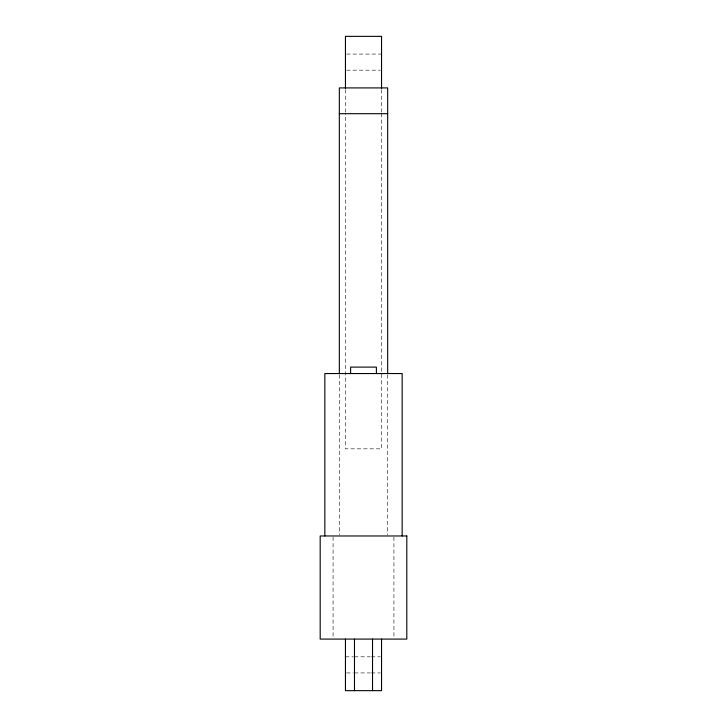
<?xml version="1.0" encoding="UTF-8"?>
<svg xmlns="http://www.w3.org/2000/svg" width="727" height="727" viewBox="0 0 727 727"><rect width="100%" height="100%" fill="white"/><g stroke="black" fill="none" stroke-linecap="round" stroke-linejoin="round"><path stroke-width="0.55" stroke-dasharray="3.63 2.73" d="M346.579 54.071L381.548 54.071M346.579 70.183L380.421 70.183M345.452 656.817L353.349 656.817M354.476 656.817L370.27 656.817M371.397 656.817L380.421 656.817M346.579 672.929L353.349 672.929M354.476 672.929L370.27 672.929M371.397 672.929L380.421 672.929M393.925 537.099L393.925 637.961M387.673 374.778L387.673 534.836M381.548 89.612L381.548 112.276M381.548 113.403L381.548 448.832L345.452 448.832L345.452 113.403M345.452 89.612L345.452 112.276M339.327 374.778L339.327 534.836M333.075 537.099L333.075 637.961"/><path stroke-width="1.09" d="M339.327 113.694L387.673 113.694M402.167 535.972L402.167 373.551L324.833 373.551L324.833 535.972M387.673 373.642L387.673 87.912L339.327 87.912L339.327 373.642M381.548 88.476L381.548 36.35L345.452 36.35L345.452 88.476M381.548 639.088L381.548 690.65L345.452 690.65L345.452 639.088M376.386 373.551L376.386 367.108L350.614 367.108L350.614 373.551M372.524 639.088L372.524 690.65M354.476 639.088L354.476 690.65M406.811 535.972L320.189 535.972L320.189 639.088L406.811 639.088L406.811 535.972"/></g></svg>
